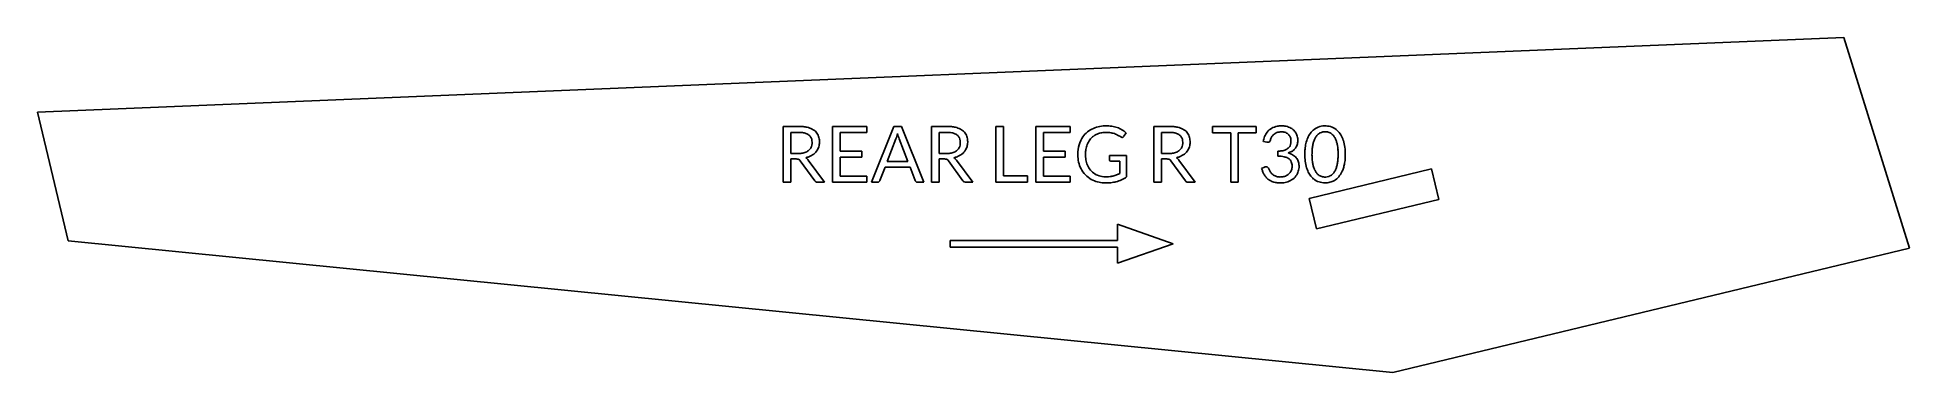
# Model space of a CAD drawing. Header units: millimetres. Extents: x 0 to 596, y 0 to 106.
import ezdxf

# ---------------------------------------------------------------- set-up
doc = ezdxf.new("R2010")
doc.units = ezdxf.units.MM
for name, color, linetype in [('LABEL', 7, 'Continuous'), ('OUTLINE', 7, 'Continuous'), ('POCKET_D20', 7, 'Continuous')]:
    doc.layers.add(name, color=color, linetype=linetype)

msp = doc.modelspace()

# ---------------------------------------------------------------- linework, layer by layer
at = {"layer": 'LABEL'}
for p, q in [((237.27, 60.41), (237.27, 78.14)), ((237.27, 78.14), (242.28, 78.14)), ((252.96, 60.41), (252.96, 78.14)), ((252.96, 78.14), (263.89, 78.14)), ((263.89, 78.14), (263.89, 76.19)), ((265.31, 60.41), (272.4, 78.14)), ((272.4, 78.14), (274.84, 78.14)), ((274.84, 78.14), (281.93, 60.41)), ((284.42, 60.41), (284.42, 78.14)), ((284.42, 78.14), (289.43, 78.14)), ((304.89, 60.41), (304.89, 78.14)), ((304.89, 78.14), (307.29, 78.14)), ((307.29, 78.14), (307.29, 62.43)), ((317.61, 60.41), (317.61, 78.14)), ((317.61, 78.14), (328.54, 78.14)), ((328.54, 78.14), (328.54, 76.19)), ((355.18, 60.41), (355.18, 78.14)), ((355.18, 78.14), (360.19, 78.14)), ((373.84, 76.12), (373.84, 78.14)), ((373.84, 78.14), (387.72, 78.14)), ((387.72, 78.14), (387.72, 76.12)), ((242.28, 76.25), (239.66, 76.25)), ((239.66, 76.25), (239.66, 69.55)), ((263.89, 76.19), (255.38, 76.19)), ((255.38, 76.19), (255.38, 70.3)), ((273.1, 74.19), (270.31, 66.99)), ((276.93, 66.99), (274.15, 74.21)), ((289.43, 76.25), (286.81, 76.25)), ((286.81, 76.25), (286.81, 69.55)), ((328.54, 76.19), (320.02, 76.19)), ((320.02, 76.19), (320.02, 70.3)), ((346.31, 76.1), (345.62, 75.01)), ((360.19, 76.25), (357.57, 76.25)), ((357.57, 76.25), (357.57, 69.55)), ((379.59, 76.12), (373.84, 76.12)), ((379.59, 60.41), (379.59, 76.12)), ((387.72, 76.12), (381.99, 76.12)), ((381.99, 76.12), (381.99, 60.41)), ((391.13, 73.14), (389.98, 73.34)), ((239.66, 69.55), (242.17, 69.55)), ((239.66, 67.81), (239.66, 60.41)), ((241.48, 67.81), (239.66, 67.81)), ((247.28, 60.92), (242.68, 67.25)), ((245.2, 67.45), (250.38, 60.41)), ((255.38, 70.3), (262.27, 70.3)), ((262.27, 68.42), (255.38, 68.42)), ((255.38, 68.42), (255.38, 62.36)), ((262.27, 70.3), (262.27, 68.42)), ((270.31, 66.99), (276.93, 66.99)), ((286.81, 69.55), (289.32, 69.55)), ((286.81, 67.81), (286.81, 60.41)), ((288.63, 67.81), (286.81, 67.81)), ((294.43, 60.92), (289.83, 67.25)), ((292.35, 67.45), (297.52, 60.41)), ((320.02, 70.3), (326.91, 70.3)), ((326.91, 68.42), (320.02, 68.42)), ((320.02, 68.42), (320.02, 62.36)), ((326.91, 70.3), (326.91, 68.42)), ((341.02, 67.57), (341.02, 68.94)), ((341.02, 68.94), (346.47, 68.94)), ((344.29, 67.1), (341.54, 67.1)), ((344.29, 63.19), (344.29, 67.1)), ((346.47, 68.94), (346.47, 62.13)), ((357.57, 69.55), (360.08, 69.55)), ((357.57, 67.81), (357.57, 60.41)), ((359.39, 67.81), (357.57, 67.81)), ((365.19, 60.92), (360.59, 67.25)), ((363.11, 67.45), (368.28, 60.41)), ((394.59, 68.7), (394.59, 70.3)), ((239.66, 60.41), (237.27, 60.41)), ((250.38, 60.41), (248.25, 60.41)), ((263.89, 60.41), (252.96, 60.41)), ((255.38, 62.36), (263.89, 62.36)), ((263.89, 62.36), (263.89, 60.41)), ((267.17, 60.41), (265.31, 60.41)), ((269.64, 65.26), (267.99, 60.98)), ((277.6, 65.26), (269.64, 65.26)), ((279.26, 60.98), (277.6, 65.26)), ((281.93, 60.41), (280.08, 60.41)), ((286.81, 60.41), (284.42, 60.41)), ((297.52, 60.41), (295.4, 60.41)), ((314.96, 60.41), (304.89, 60.41)), ((307.29, 62.43), (314.96, 62.43)), ((314.96, 62.43), (314.96, 60.41)), ((328.54, 60.41), (317.61, 60.41)), ((320.02, 62.36), (328.54, 62.36)), ((328.54, 62.36), (328.54, 60.41)), ((357.57, 60.41), (355.18, 60.41)), ((368.28, 60.41), (366.15, 60.41)), ((381.99, 60.41), (379.59, 60.41)), ((389.43, 64.84), (390.37, 65.24)), ((391.62, 64.91), (391.72, 64.69)), ((343.57, 41.97), (290.37, 41.97)), ((290.37, 41.97), (290.37, 39.84)), ((361.3, 40.9), (343.57, 47.11)), ((343.57, 47.11), (343.57, 41.97)), ((290.37, 39.84), (343.57, 39.84)), ((343.57, 34.7), (361.3, 40.9)), ((343.57, 39.84), (343.57, 34.7))]:
    msp.add_line(p, q, dxfattribs=at)
for centre, radius, start, end in [((242.28, 62.97), 15.17, 85.06267, 90), ((242.8, 68.92), 9.2, 76.92717, 85.06267), ((243.28, 70.99), 7.07, 63.34015, 76.92717), ((289.43, 62.97), 15.17, 85.06267, 90), ((289.95, 68.92), 9.2, 76.92717, 85.06267), ((290.43, 70.99), 7.07, 63.34015, 76.92717), ((339.45, 69.47), 8.81, 103.30409, 116.97446), ((339.95, 67.37), 10.97, 92.31416, 103.30409), ((340.03, 65.38), 12.96, 84.38345, 92.31416), ((340.35, 68.68), 9.64, 73.74187, 84.38345), ((340.79, 70.17), 8.09, 61.76116, 73.74187), ((360.19, 62.97), 15.17, 85.06267, 90), ((360.7, 68.92), 9.2, 76.92717, 85.06267), ((361.18, 70.99), 7.07, 63.34015, 76.92717), ((395.06, 73.26), 4.94, 119.3688, 141.25743), ((395.55, 72.38), 5.95, 101.12986, 119.3688), ((395.75, 71.35), 7, 91.06763, 101.12986), ((395.76, 71.2), 7.14, 81.20259, 91.06763), ((395.93, 72.31), 6.02, 66.21606, 81.20259), ((396.56, 73.74), 4.46, 46.0783, 66.21606), ((409.33, 73.03), 5.27, 105.43169, 127.52416), ((409.62, 71.97), 6.37, 87.06603, 105.43169), ((409.64, 72.3), 6.04, 68.51308, 87.06603), ((409.91, 72.98), 5.31, 47.43864, 68.51308), ((242.28, 66.42), 9.83, 85.87971, 90), ((242.51, 69.54), 6.7, 79.84345, 85.87971), ((242.79, 71.12), 5.09, 67.51156, 79.84345), ((243.66, 73.22), 2.82, 45.41465, 67.51156), ((243.92, 73.48), 2.45, 24.27749, 45.41465), ((243.42, 72.81), 2.99, 318.23248, 340.16787), ((243.28, 73.2), 3.15, 7.76517, 24.27749), ((242.93, 72.99), 3.51, 340.16787, 355.27626), ((242.19, 73.05), 4.25, 355.27626, 7.76517), ((244.55, 73.53), 4.24, 40.85077, 63.34015), ((244.82, 73.76), 3.87, 18.53889, 40.85077), ((244.13, 73.04), 4.63, 329.60847, 347.69208), ((243.36, 73.27), 5.42, 2.4983, 18.53889), ((243.11, 73.26), 5.67, 347.69208, 2.4983), ((263.16, 78.02), 10.65, 338.96249, 343.7029), ((235.48, 86.11), 39.49, 343.7029, 344.98164), ((293.47, 81.02), 20.51, 194.53446, 196.98639), ((283.13, 77.87), 9.7, 196.98639, 202.16635), ((289.43, 66.42), 9.83, 85.87971, 90), ((289.66, 69.54), 6.7, 79.84345, 85.87971), ((289.94, 71.12), 5.09, 67.51156, 79.84345), ((290.81, 73.22), 2.82, 45.41465, 67.51156), ((291.07, 73.48), 2.45, 24.27749, 45.41465), ((290.57, 72.81), 2.99, 318.23248, 340.16787), ((290.43, 73.2), 3.15, 7.76517, 24.27749), ((290.08, 72.99), 3.51, 340.16787, 355.27626), ((289.34, 73.05), 4.25, 355.27626, 7.76517), ((291.7, 73.53), 4.24, 40.85077, 63.34015), ((291.97, 73.76), 3.87, 18.53889, 40.85077), ((291.28, 73.04), 4.63, 329.60847, 347.69208), ((290.5, 73.27), 5.42, 2.4983, 18.53889), ((290.26, 73.26), 5.67, 347.69208, 2.4983), ((342.7, 69.26), 11.75, 168.82768, 183.58912), ((339.75, 69.85), 8.75, 149.08753, 168.82768), ((338.94, 70.33), 7.8, 132.79758, 149.08753), ((341.35, 69.56), 7.94, 158.83963, 171.03365), ((339.1, 70.16), 8.04, 116.97446, 132.79758), ((339.67, 70.21), 6.13, 143.10191, 158.83963), ((339.23, 70.54), 5.58, 125.31615, 143.10191), ((339.51, 70.15), 6.06, 108.91285, 125.31615), ((339.67, 69.68), 6.56, 96.0875, 108.91285), ((340.02, 66.34), 9.92, 87.59481, 96.0875), ((340.09, 67.89), 8.37, 77.53121, 87.59481), ((340.41, 69.32), 6.9, 65.34646, 77.53121), ((340.96, 70.53), 5.57, 57.27127, 65.34646), ((350.97, 86.11), 12.95, 237.27127, 240.75117), ((340.67, 69.95), 8.34, 50.13547, 61.76116), ((345.25, 75.85), 1.2, 239.93142, 252.92077), ((345.08, 75.3), 0.628, 252.92077, 277.46708), ((345.09, 75.23), 0.549, 277.46708, 307.8918), ((344.91, 75.46), 0.85, 307.8918, 327.80427), ((340.44, 69.68), 8.7, 48.86739, 50.13547), ((340.42, 69.66), 8.72, 47.60256, 48.86739), ((360.19, 66.42), 9.83, 85.87971, 90), ((360.41, 69.54), 6.7, 79.84345, 85.87971), ((360.7, 71.12), 5.09, 67.51156, 79.84345), ((361.57, 73.22), 2.82, 45.41465, 67.51156), ((361.83, 73.48), 2.45, 24.27749, 45.41465), ((361.33, 72.81), 2.99, 318.23248, 340.16787), ((361.19, 73.2), 3.15, 7.76517, 24.27749), ((360.84, 72.99), 3.51, 340.16787, 355.27626), ((360.1, 73.05), 4.25, 355.27626, 7.76517), ((362.46, 73.53), 4.24, 40.85077, 63.34015), ((362.73, 73.76), 3.87, 18.53889, 40.85077), ((362.03, 73.04), 4.63, 329.60847, 347.69208), ((361.26, 73.27), 5.42, 2.4983, 18.53889), ((361.02, 73.26), 5.67, 347.69208, 2.4983), ((397.17, 72.31), 7.27, 158.8894, 171.8699), ((395.36, 73.01), 5.33, 141.25743, 158.8894), ((391.45, 75.44), 2.32, 261.8699, 269.77222), ((391.45, 73.91), 0.79, 269.77222, 292.75098), ((391.5, 73.78), 0.653, 292.75098, 327.39161), ((390.92, 74.16), 1.35, 327.39161, 344.57784), ((396.16, 72.77), 4.08, 151.34659, 165.37913), ((395.43, 73.17), 3.25, 133.76682, 151.34659), ((395.41, 73.19), 3.21, 109.80563, 133.76682), ((395.64, 72.54), 3.9, 90, 109.80563), ((395.64, 72.14), 4.31, 73.8786, 90), ((396.08, 73.67), 2.72, 48.57633, 73.8786), ((396.27, 73.87), 2.44, 23.41369, 48.57633), ((396.41, 73.02), 2.31, 310.17244, 334.34588), ((395.95, 73.25), 2.83, 334.34588, 352.71074), ((395.45, 73.52), 3.33, 4.80452, 23.41369), ((394.47, 73.44), 4.31, 352.71074, 4.80452), ((396.81, 74), 4.1, 25.16247, 46.0783), ((397.42, 73.29), 3.44, 314.43695, 331.99082), ((396.96, 73.54), 3.97, 331.99082, 351.48001), ((396.55, 73.87), 4.39, 5.5853, 25.16247), ((395.43, 73.76), 5.51, 351.48001, 5.5853), ((417.15, 69.7), 13.95, 167.3533, 174.93532), ((413.41, 70.54), 10.11, 156.90577, 167.3533), ((411.43, 71.38), 7.96, 144.61162, 156.90577), ((409.59, 72.69), 5.7, 127.52416, 144.61162), ((422.71, 69.46), 17.23, 173.30002, 177.39098), ((415.37, 70.32), 9.85, 166.14526, 173.30002), ((415.86, 70.2), 10.36, 160.18174, 166.14526), ((411.43, 71.8), 5.64, 149.25186, 160.18174), ((410.41, 72.4), 4.46, 135.90851, 149.25186), ((409.32, 73.46), 2.94, 115.80872, 135.90851), ((409.65, 72.78), 3.69, 101.59707, 115.80872), ((409.62, 72.94), 3.54, 86.77163, 101.59707), ((409.61, 72.88), 3.59, 68.50213, 86.77163), ((409.77, 73.28), 3.16, 47.7927, 68.50213), ((409.3, 72.76), 3.86, 32.52995, 47.7927), ((407.63, 71.7), 5.84, 22.40421, 32.52995), ((405.58, 70.85), 8.06, 15.10503, 22.40421), ((403.4, 70.26), 10.32, 9.39708, 15.10503), ((409.39, 72.42), 6.07, 29.78071, 47.43864), ((400.75, 69.82), 13.01, 3.47828, 9.39708), ((406.37, 70.69), 9.55, 18.5, 29.78071), ((404.84, 70.18), 11.17, 6.92923, 18.5), ((397.37, 69.27), 18.69, 360, 6.92923), ((241.48, 64.39), 3.42, 85.59704, 90), ((241.61, 66.14), 1.67, 76.57816, 85.59704), ((241.78, 66.83), 0.955, 50.76986, 76.57816), ((242.17, 76.93), 7.38, 270, 280.3995), ((241.36, 66.32), 1.61, 35.31121, 50.76986), ((242.73, 73.88), 4.28, 280.3995, 298.23745), ((242.61, 76.07), 8.06, 282.89374, 286.50406), ((243.3, 66.3), 2.2, 45.40495, 59.74356), ((243.2, 73.01), 3.28, 298.23745, 318.23248), ((242.72, 65.71), 3.04, 34.99202, 45.40495), ((242.92, 75.05), 7, 286.50406, 290.66168), ((243.24, 74.18), 6.07, 290.66168, 307.59832), ((244.11, 73.05), 4.65, 307.59832, 329.60847), ((288.63, 64.39), 3.42, 85.59704, 90), ((288.76, 66.14), 1.67, 76.57816, 85.59704), ((288.93, 66.83), 0.955, 50.76986, 76.57816), ((289.32, 76.93), 7.38, 270, 280.3995), ((288.51, 66.32), 1.61, 35.31121, 50.76986), ((289.88, 73.88), 4.28, 280.3995, 298.23745), ((289.76, 76.07), 8.06, 282.89374, 286.50406), ((290.45, 66.3), 2.2, 45.40495, 59.74356), ((290.35, 73.01), 3.28, 298.23745, 318.23248), ((289.86, 65.71), 3.04, 34.99202, 45.40495), ((290.06, 75.05), 7, 286.50406, 290.66168), ((290.39, 74.18), 6.07, 290.66168, 307.59832), ((291.26, 73.05), 4.65, 307.59832, 329.60847), ((341.25, 69.17), 10.3, 183.58912, 196.22379), ((339.87, 68.77), 8.87, 196.22379, 210.879), ((342.8, 69.33), 9.4, 171.03365, 178.21106), ((344.52, 69.28), 11.12, 178.21106, 184.27946), ((342.32, 69.12), 8.92, 184.27946, 195.79922), ((340.22, 68.52), 6.74, 195.79922, 211.01041), ((341.53, 67.57), 0.509, 180, 190.53407), ((341.45, 67.56), 0.428, 190.53407, 203.07041), ((341.46, 67.56), 0.44, 203.07041, 241.56792), ((341.54, 67.71), 0.607, 241.56792, 270), ((359.39, 64.39), 3.42, 85.59704, 90), ((359.52, 66.14), 1.67, 76.57816, 85.59704), ((359.69, 66.83), 0.955, 50.76986, 76.57816), ((360.08, 76.93), 7.38, 270, 280.3995), ((359.27, 66.32), 1.61, 35.31121, 50.76986), ((360.64, 73.88), 4.28, 280.3995, 298.23745), ((360.52, 76.07), 8.06, 282.89374, 286.50406), ((361.21, 66.3), 2.2, 45.40495, 59.74356), ((361.11, 73.01), 3.28, 298.23745, 318.23248), ((360.62, 65.71), 3.04, 34.99202, 45.40495), ((360.82, 75.05), 7, 286.50406, 290.66168), ((361.15, 74.18), 6.07, 290.66168, 307.59832), ((362.02, 73.05), 4.65, 307.59832, 329.60847), ((394.49, 79.64), 9.35, 270.6296, 278.42838), ((394.59, 54.59), 14.11, 85.82577, 90), ((395.13, 61.92), 6.76, 77.125, 85.82577), ((395.15, 75.15), 4.81, 278.42838, 293.53148), ((395.52, 63.65), 4.98, 63.96143, 77.125), ((395.72, 73.84), 3.38, 293.53148, 310.17244), ((396.62, 65.89), 2.49, 37.97433, 63.96143), ((396.12, 75.55), 6.07, 286.60698, 292.39653), ((396.17, 63.36), 6.59, 61.77162, 75.19602), ((396.51, 74.62), 5.07, 292.39653, 299.33622), ((396.91, 66.12), 2.12, 21.11925, 37.97433), ((395.7, 65.65), 3.41, 10.60294, 21.11925), ((397.02, 73.69), 4.01, 299.33622, 314.43695), ((394.44, 65.42), 4.7, 3.6093, 10.60294), ((395.63, 65.49), 3.51, 354.25939, 3.6093), ((397.47, 65.77), 3.85, 39.0194, 61.77162), ((397.63, 65.9), 3.65, 19.46531, 39.0194), ((396.7, 65.57), 4.63, 4.01667, 19.46531), ((395.69, 65.5), 5.65, 347.76367, 4.01667), ((421.43, 69.32), 18.25, 174.93532, 179.30754), ((423.36, 69.29), 20.17, 179.30754, 183.26351), ((418.35, 69.01), 15.16, 183.26351, 191.23671), ((413.39, 68.02), 10.1, 191.23671, 203.18053), ((427.88, 69.22), 22.42, 177.39098, 181.02439), ((422.84, 69.13), 17.38, 181.02439, 185.71059), ((417.7, 68.62), 12.21, 185.71059, 192.43663), ((413.88, 67.78), 8.29, 192.43663, 202.32377), ((403.61, 68.3), 10.12, 339.9944, 346.08527), ((403.97, 68.21), 9.75, 346.08527, 353.29575), ((396.58, 69.08), 17.18, 353.29575, 357.38882), ((391.62, 69.27), 22.15, 0, 3.47828), ((394.04, 69.19), 19.73, 357.38882, 358.80298), ((390.46, 69.27), 23.31, 358.80298, 360), ((404.84, 68.34), 11.16, 341.93068, 348.56168), ((402.92, 68.73), 13.12, 348.56168, 355.44962), ((396.18, 69.27), 19.88, 355.44962, 360), ((248.31, 61.54), 1.2, 211.37301, 218.17434), ((248.17, 61.43), 1.02, 218.17434, 226.1412), ((248.12, 61.38), 0.948, 226.1412, 252.00499), ((248.25, 61.78), 1.38, 252.00499, 270), ((267.17, 61.37), 0.957, 270, 284.73799), ((267.23, 61.14), 0.72, 284.73799, 304.23746), ((267.08, 61.35), 0.978, 304.23746, 320.90402), ((267.14, 61.31), 0.913, 320.90402, 338.74949), ((280.24, 61.37), 1.05, 201.80141, 215.71144), ((280.16, 61.32), 0.962, 215.71144, 230.90614), ((279.97, 61.08), 0.656, 230.90614, 255.01443), ((280.08, 61.47), 1.07, 255.01443, 270), ((295.45, 61.54), 1.2, 211.37301, 218.17434), ((295.32, 61.43), 1.02, 218.17434, 226.1412), ((295.26, 61.38), 0.948, 226.1412, 252.00499), ((295.4, 61.78), 1.38, 252.00499, 270), ((339.16, 68.35), 8.03, 210.879, 228.04102), ((339.27, 68.47), 8.2, 228.04102, 244.86762), ((339.48, 68.07), 5.87, 211.01041, 229.46557), ((339.48, 68.08), 5.88, 229.46557, 247.89055), ((339.39, 68.72), 8.47, 244.86762, 258.56381), ((339.68, 68.57), 6.41, 247.89055, 265.75498), ((339.72, 70.38), 10.16, 258.56381, 270), ((340, 72.89), 10.74, 265.75498, 276.46982), ((339.72, 78.58), 18.37, 270, 275.32711), ((340.26, 70.64), 8.47, 276.46982, 284.79488), ((340.36, 71.69), 11.45, 275.32711, 283.86485), ((340.38, 70.17), 7.98, 284.79488, 293.62938), ((340.78, 70.01), 9.72, 283.86485, 294.83469), ((339.37, 72.48), 10.5, 293.62938, 295.76559), ((339.05, 73.16), 11.26, 295.76559, 297.75854), ((340.79, 69.99), 9.69, 294.83469, 305.83765), ((366.21, 61.54), 1.2, 211.37301, 218.17434), ((366.07, 61.43), 1.02, 218.17434, 226.1412), ((366.02, 61.38), 0.948, 226.1412, 252.00499), ((366.15, 61.78), 1.38, 252.00499, 270), ((400.83, 68.4), 11.95, 197.35402, 202.12502), ((399.19, 67.74), 10.18, 202.12502, 207.72406), ((395, 65.53), 5.44, 207.72406, 220.03912), ((390.94, 63.9), 1.45, 95.66731, 113.19859), ((390.89, 64.41), 0.945, 69.02025, 95.66731), ((394.41, 65.04), 4.67, 220.03912, 234.36449), ((390.98, 64.64), 0.689, 45.96481, 69.02025), ((390.96, 64.62), 0.723, 23.96249, 45.96481), ((394.57, 65.27), 4.95, 234.36449, 251.38251), ((404.44, 70.83), 14.13, 205.76933, 207.62132), ((413.02, 75.32), 23.81, 207.62132, 208.72033), ((394.98, 65.44), 3.24, 208.72033, 227.8079), ((395.32, 65.81), 3.75, 227.8079, 244.35899), ((395.13, 66.92), 6.7, 251.38251, 263.9965), ((395.15, 65.45), 3.34, 244.35899, 263.21213), ((395.38, 69.29), 9.08, 263.9965, 274.54198), ((395.39, 67.48), 5.39, 263.21213, 274.97413), ((395.51, 66.13), 4.04, 274.97413, 292.46418), ((395.57, 66.9), 6.68, 274.54198, 288.83145), ((395.74, 65.57), 3.43, 292.46418, 313.00266), ((395.82, 66.17), 5.91, 288.83145, 306.96525), ((395.79, 65.52), 3.36, 313.00266, 333.24938), ((395.9, 65.47), 3.24, 333.24938, 354.25939), ((396.43, 65.37), 4.9, 306.96525, 328.74905), ((396.5, 65.32), 4.82, 328.74905, 347.76367), ((411.39, 67.16), 7.92, 203.18053, 214.9004), ((409.66, 65.96), 5.81, 214.9004, 230.8341), ((409.32, 65.54), 5.27, 230.8341, 252.00672), ((411.7, 66.88), 5.94, 202.32377, 212.25322), ((409.9, 65.75), 3.81, 212.25322, 227.65975), ((409.44, 65.24), 3.13, 227.65975, 248.53565), ((409.61, 66.45), 6.22, 252.00672, 270), ((409.61, 65.68), 3.6, 248.53565, 266.77163), ((409.61, 65.62), 3.54, 266.77163, 281.59707), ((409.61, 66.54), 6.32, 270, 284.04857), ((409.58, 65.77), 3.69, 281.59707, 295.80872), ((409.81, 65.76), 5.52, 284.04857, 300.11757), ((409.89, 65.12), 2.98, 295.80872, 315.74466), ((408.79, 66.19), 4.51, 315.74466, 328.97886), ((409.9, 65.61), 5.34, 300.11757, 319.6741), ((407.87, 66.75), 5.59, 328.97886, 339.9944), ((408.42, 66.87), 7.28, 319.6741, 334.09349), ((406.48, 67.81), 9.44, 334.09349, 341.93068)]:
    msp.add_arc(centre, radius, start, end, dxfattribs=at)
at = {"layer": 'OUTLINE'}
for p, q in [((574.6, 106.4), (0, 82.67)), ((595.56, 39.44), (574.6, 106.4)), ((0, 82.67), (9.8, 41.83)), ((9.8, 41.83), (431.19, 0)), ((431.19, 0), (595.56, 39.44))]:
    msp.add_line(p, q, dxfattribs=at)
at = {"layer": 'POCKET_D20'}
for p, q in [((404.55, 55.31), (443.45, 64.64)), ((443.45, 64.64), (445.78, 54.92)), ((406.88, 45.59), (404.55, 55.31)), ((445.78, 54.92), (406.88, 45.59))]:
    msp.add_line(p, q, dxfattribs=at)

doc.saveas('drawing.dxf')
